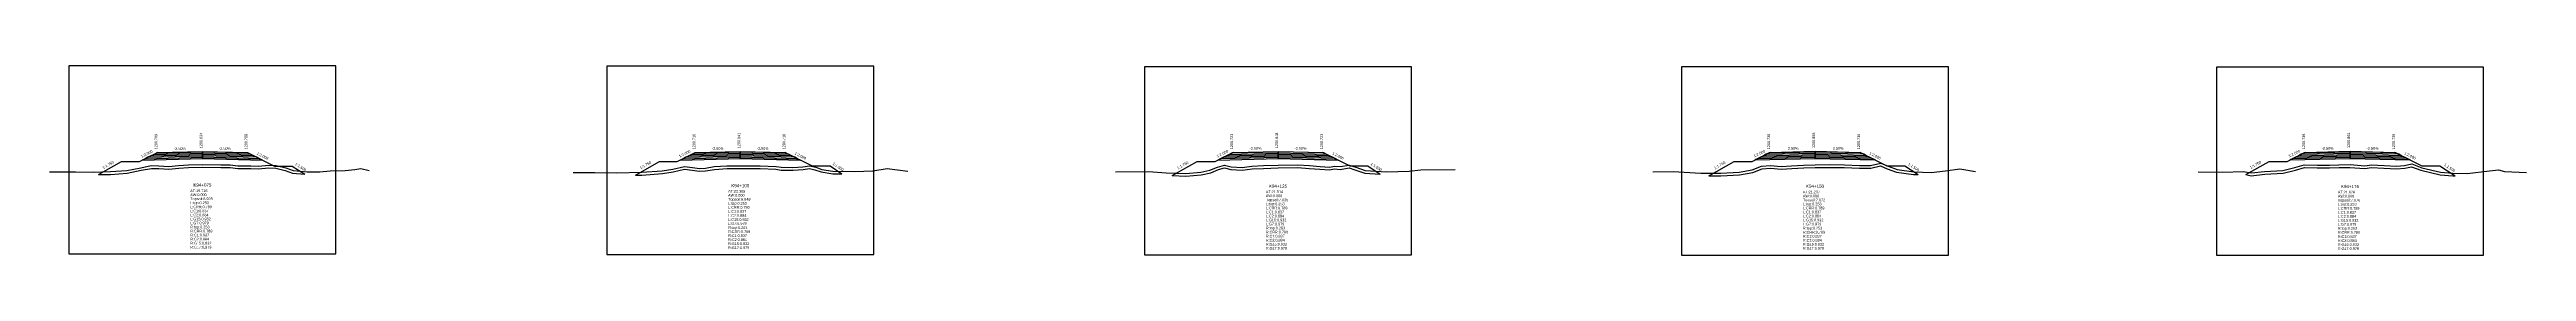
# Model space of a CAD drawing. Extents: x -7 to 78429, y 1189 to 1262.
# Drawn here: x 20544.7 to 20820.2, y 1189.2 to 1210.4 of the extents above; entities that cross this region are included whole.
import ezdxf
from ezdxf.enums import TextEntityAlignment as Align

# ---------------------------------------------------------------- set-up
doc = ezdxf.new("R2010")
doc.units = 0

msp = doc.modelspace()

# ---------------------------------------------------------------- linework, layer by layer
at = {"layer": 'A4_BORDER', "color": 7}
for points in [[(20546.853, 1189.408), (20576.553, 1189.408), (20576.553, 1210.408), (20546.853, 1210.408), (20546.853, 1189.408)], [(20606.674, 1189.346), (20636.374, 1189.346), (20636.374, 1210.346), (20606.674, 1210.346), (20606.674, 1189.346)], [(20666.485, 1189.289), (20696.185, 1189.289), (20696.185, 1210.289), (20666.485, 1210.289), (20666.485, 1189.289)], [(20726.213, 1189.281), (20755.913, 1189.281), (20755.913, 1210.281), (20726.213, 1210.281), (20726.213, 1189.281)], [(20785.712, 1189.25), (20815.412, 1189.25), (20815.412, 1210.25), (20785.712, 1210.25), (20785.712, 1189.25)]]:
    msp.add_lwpolyline(points, dxfattribs=at)
at = {"layer": 'CLEAR_GROUND', "color": 8}
for points in [[(20550.164, 1198.258), (20551.489, 1198.285), (20553.32, 1198.404), (20554.897, 1198.734), (20556.025, 1198.952), (20556.838, 1198.918), (20557.965, 1198.874), (20559.082, 1198.987), (20560.158, 1199.056), (20561.708, 1199.073), (20563.762, 1199.044), (20564.787, 1199.064), (20565.627, 1198.931), (20567.103, 1198.93), (20567.95, 1198.911), (20569.088, 1199.011), (20569.852, 1198.958), (20570.889, 1198.726), (20571.733, 1198.411), (20573.084, 1198.289)], [(20609.864, 1198.196), (20610.575, 1198.209), (20612.878, 1198.367), (20614.077, 1198.572), (20615.33, 1198.86), (20616.177, 1198.744), (20616.971, 1198.627), (20617.674, 1198.661), (20618.647, 1198.843), (20620.058, 1198.939), (20621.545, 1198.95), (20623.743, 1198.926), (20625.489, 1198.868), (20626.056, 1198.767), (20627.391, 1198.747), (20628.515, 1198.833), (20629.224, 1198.94), (20629.835, 1198.794), (20630.536, 1198.551), (20631.809, 1198.357), (20632.839, 1198.339)], [(20669.564, 1198.139), (20671.077, 1198.096), (20672.78, 1198.216), (20673.844, 1198.446), (20674.697, 1198.818), (20675.379, 1198.993), (20676.078, 1198.813), (20677.355, 1198.752), (20678.445, 1198.891), (20679.727, 1198.954), (20681.345, 1199.01), (20683.548, 1199.03), (20684.803, 1198.955), (20685.989, 1198.855), (20687.078, 1198.781), (20687.622, 1198.895), (20688.25, 1198.84), (20689.235, 1198.999), (20689.891, 1198.788), (20690.975, 1198.419), (20692.712, 1198.305)], [(20729.264, 1198.131), (20730.586, 1198.133), (20732.656, 1198.235), (20734.15, 1198.499), (20735.168, 1198.906), (20736.092, 1198.975), (20737.287, 1198.869), (20738.474, 1198.921), (20739.803, 1199.02), (20741.066, 1199.037), (20742.705, 1199.066), (20744.318, 1199.036), (20745.991, 1198.958), (20747.268, 1198.978), (20748.345, 1199.229), (20749.069, 1198.901), (20750.108, 1198.522), (20752.025, 1198.269), (20752.531, 1198.251)], [(20788.964, 1198.251), (20789.58, 1198.132), (20791.084, 1198.308), (20793.136, 1198.426), (20794.513, 1198.767), (20795.483, 1199.038), (20796.927, 1198.995), (20798.283, 1198.995), (20799.346, 1199.052), (20800.554, 1199.066), (20802.216, 1198.934), (20802.954, 1199.054), (20804.338, 1198.968), (20805.726, 1198.9), (20806.668, 1198.981), (20807.402, 1199.134), (20808.458, 1198.74), (20810.59, 1198.218), (20811.995, 1198.107), (20812.266, 1198.1)]]:
    msp.add_lwpolyline(points, dxfattribs=at)
at = {"layer": 'DESIGN_ROAD_TRIMMED', "color": 1}
for points in [[(20550.164, 1198.258), (20552.703, 1199.709), (20554.703, 1199.709), (20556.703, 1200.709), (20556.703, 1200.709), (20556.598, 1200.656), (20556.598, 1200.656), (20556.282, 1200.498), (20556.282, 1200.498), (20555.966, 1200.341), (20555.966, 1200.341), (20555.651, 1200.183), (20555.651, 1200.183), (20555.335, 1200.025), (20555.335, 1200.025), (20555.019, 1199.867), (20561.703, 1200.034), (20561.703, 1200.184), (20561.703, 1200.184), (20561.703, 1200.334), (20561.703, 1200.334), (20561.703, 1200.484), (20561.703, 1200.484), (20561.703, 1200.634), (20561.703, 1200.634), (20561.703, 1200.784), (20561.703, 1200.784), (20561.703, 1200.834), (20561.703, 1200.834), (20561.703, 1200.834), (20561.703, 1200.834), (20561.703, 1200.834), (20561.703, 1200.784), (20561.703, 1200.784), (20561.703, 1200.634), (20561.703, 1200.634), (20561.703, 1200.484), (20561.703, 1200.484), (20561.703, 1200.334), (20561.703, 1200.334), (20561.703, 1200.184), (20561.703, 1200.184), (20561.703, 1200.034), (20568.387, 1199.867), (20568.072, 1200.025), (20568.072, 1200.025), (20567.756, 1200.183), (20567.756, 1200.183), (20567.44, 1200.341), (20567.44, 1200.341), (20567.124, 1200.498), (20567.124, 1200.498), (20566.808, 1200.656), (20566.808, 1200.656), (20566.703, 1200.709), (20566.703, 1200.709), (20569.703, 1199.209), (20571.703, 1199.209), (20573.084, 1198.289)], [(20609.864, 1198.196), (20612.524, 1199.716), (20614.524, 1199.716), (20616.524, 1200.716), (20616.524, 1200.716), (20616.419, 1200.663), (20616.419, 1200.663), (20616.103, 1200.505), (20616.103, 1200.505), (20615.787, 1200.348), (20615.787, 1200.348), (20615.471, 1200.19), (20615.471, 1200.19), (20615.156, 1200.032), (20615.156, 1200.032), (20614.84, 1199.874), (20621.524, 1200.041), (20621.524, 1200.191), (20621.524, 1200.191), (20621.524, 1200.341), (20621.524, 1200.341), (20621.524, 1200.491), (20621.524, 1200.491), (20621.524, 1200.641), (20621.524, 1200.641), (20621.524, 1200.791), (20621.524, 1200.791), (20621.524, 1200.841), (20621.524, 1200.841), (20621.524, 1200.841), (20621.524, 1200.841), (20621.524, 1200.841), (20621.524, 1200.791), (20621.524, 1200.791), (20621.524, 1200.641), (20621.524, 1200.641), (20621.524, 1200.491), (20621.524, 1200.491), (20621.524, 1200.341), (20621.524, 1200.341), (20621.524, 1200.191), (20621.524, 1200.191), (20621.524, 1200.041), (20628.208, 1199.874), (20627.892, 1200.032), (20627.892, 1200.032), (20627.577, 1200.19), (20627.577, 1200.19), (20627.261, 1200.348), (20627.261, 1200.348), (20626.945, 1200.505), (20626.945, 1200.505), (20626.629, 1200.663), (20626.629, 1200.663), (20626.524, 1200.716), (20626.524, 1200.716), (20629.524, 1199.216), (20631.524, 1199.216), (20632.839, 1198.339)], [(20669.564, 1198.139), (20672.335, 1199.723), (20674.335, 1199.723), (20676.335, 1200.723), (20676.335, 1200.723), (20676.229, 1200.67), (20676.229, 1200.67), (20675.914, 1200.512), (20675.914, 1200.512), (20675.598, 1200.355), (20675.598, 1200.355), (20675.282, 1200.197), (20675.282, 1200.197), (20674.966, 1200.039), (20674.966, 1200.039), (20674.651, 1199.881), (20681.335, 1200.048), (20681.335, 1200.198), (20681.335, 1200.198), (20681.335, 1200.348), (20681.335, 1200.348), (20681.335, 1200.498), (20681.335, 1200.498), (20681.335, 1200.648), (20681.335, 1200.648), (20681.335, 1200.798), (20681.335, 1200.798), (20681.335, 1200.848), (20681.335, 1200.848), (20681.335, 1200.848), (20681.335, 1200.848), (20681.335, 1200.848), (20681.335, 1200.798), (20681.335, 1200.798), (20681.335, 1200.648), (20681.335, 1200.648), (20681.335, 1200.498), (20681.335, 1200.498), (20681.335, 1200.348), (20681.335, 1200.348), (20681.335, 1200.198), (20681.335, 1200.198), (20681.335, 1200.048), (20688.019, 1199.881), (20687.703, 1200.039), (20687.703, 1200.039), (20687.387, 1200.197), (20687.387, 1200.197), (20687.072, 1200.355), (20687.072, 1200.355), (20686.756, 1200.512), (20686.756, 1200.512), (20686.44, 1200.67), (20686.44, 1200.67), (20686.335, 1200.723), (20686.335, 1200.723), (20689.335, 1199.223), (20691.335, 1199.223), (20692.712, 1198.305)], [(20729.264, 1198.131), (20732.063, 1199.73), (20734.063, 1199.73), (20736.063, 1200.73), (20736.063, 1200.73), (20735.957, 1200.677), (20735.957, 1200.677), (20735.641, 1200.519), (20735.641, 1200.519), (20735.326, 1200.362), (20735.326, 1200.362), (20735.01, 1200.204), (20735.01, 1200.204), (20734.694, 1200.046), (20734.694, 1200.046), (20734.378, 1199.888), (20741.063, 1200.055), (20741.063, 1200.205), (20741.063, 1200.205), (20741.063, 1200.355), (20741.063, 1200.355), (20741.063, 1200.505), (20741.063, 1200.505), (20741.063, 1200.655), (20741.063, 1200.655), (20741.063, 1200.805), (20741.063, 1200.805), (20741.063, 1200.855), (20741.063, 1200.855), (20741.063, 1200.855), (20741.063, 1200.855), (20741.063, 1200.855), (20741.063, 1200.805), (20741.063, 1200.805), (20741.063, 1200.655), (20741.063, 1200.655), (20741.063, 1200.505), (20741.063, 1200.505), (20741.063, 1200.355), (20741.063, 1200.355), (20741.063, 1200.205), (20741.063, 1200.205), (20741.063, 1200.055), (20747.747, 1199.888), (20747.431, 1200.046), (20747.431, 1200.046), (20747.115, 1200.204), (20747.115, 1200.204), (20746.799, 1200.362), (20746.799, 1200.362), (20746.484, 1200.519), (20746.484, 1200.519), (20746.168, 1200.677), (20746.168, 1200.677), (20746.063, 1200.73), (20746.063, 1200.73), (20749.063, 1199.23), (20751.063, 1199.23), (20752.531, 1198.251)], [(20788.964, 1198.251), (20791.562, 1199.736), (20793.562, 1199.736), (20795.562, 1200.736), (20795.562, 1200.736), (20795.456, 1200.683), (20795.456, 1200.683), (20795.141, 1200.525), (20795.141, 1200.525), (20794.825, 1200.368), (20794.825, 1200.368), (20794.509, 1200.21), (20794.509, 1200.21), (20794.193, 1200.052), (20794.193, 1200.052), (20793.877, 1199.894), (20800.562, 1200.061), (20800.562, 1200.211), (20800.562, 1200.211), (20800.562, 1200.361), (20800.562, 1200.361), (20800.562, 1200.511), (20800.562, 1200.511), (20800.562, 1200.661), (20800.562, 1200.661), (20800.562, 1200.811), (20800.562, 1200.811), (20800.562, 1200.861), (20800.562, 1200.861), (20800.562, 1200.861), (20800.562, 1200.861), (20800.562, 1200.861), (20800.562, 1200.811), (20800.562, 1200.811), (20800.562, 1200.661), (20800.562, 1200.661), (20800.562, 1200.511), (20800.562, 1200.511), (20800.562, 1200.361), (20800.562, 1200.361), (20800.562, 1200.211), (20800.562, 1200.211), (20800.562, 1200.061), (20807.246, 1199.894), (20806.93, 1200.052), (20806.93, 1200.052), (20806.614, 1200.21), (20806.614, 1200.21), (20806.299, 1200.368), (20806.299, 1200.368), (20805.983, 1200.525), (20805.983, 1200.525), (20805.667, 1200.683), (20805.667, 1200.683), (20805.562, 1200.736), (20805.562, 1200.736), (20808.562, 1199.236), (20810.562, 1199.236), (20812.266, 1198.1)]]:
    msp.add_lwpolyline(points, dxfattribs=at)
at = {"layer": 'FINISHED_ROAD', "color": 2}
for points in [[(20552.703, 1199.709), (20554.703, 1199.709), (20556.703, 1200.709), (20556.703, 1200.709), (20561.703, 1200.834), (20566.703, 1200.709), (20566.703, 1200.709), (20569.703, 1199.209), (20571.703, 1199.209)], [(20612.524, 1199.716), (20614.524, 1199.716), (20616.524, 1200.716), (20616.524, 1200.716), (20621.524, 1200.841), (20626.524, 1200.716), (20626.524, 1200.716), (20629.524, 1199.216), (20631.524, 1199.216)], [(20672.335, 1199.723), (20674.335, 1199.723), (20676.335, 1200.723), (20676.335, 1200.723), (20681.335, 1200.848), (20686.335, 1200.723), (20686.335, 1200.723), (20689.335, 1199.223), (20691.335, 1199.223)], [(20732.063, 1199.73), (20734.063, 1199.73), (20736.063, 1200.73), (20736.063, 1200.73), (20741.063, 1200.855), (20746.063, 1200.73), (20746.063, 1200.73), (20749.063, 1199.23), (20751.063, 1199.23)], [(20791.562, 1199.736), (20793.562, 1199.736), (20795.562, 1200.736), (20795.562, 1200.736), (20800.562, 1200.861), (20805.562, 1200.736), (20805.562, 1200.736), (20808.562, 1199.236), (20810.562, 1199.236)]]:
    msp.add_lwpolyline(points, dxfattribs=at)
at = {"layer": 'LAYER_0', "color": 4}
for points in [[(20556.703, 1200.709), (20556.598, 1200.656), (20561.703, 1200.784), (20561.703, 1200.834)], [(20616.524, 1200.716), (20616.419, 1200.663), (20621.524, 1200.791), (20621.524, 1200.841)], [(20676.335, 1200.723), (20676.229, 1200.67), (20681.335, 1200.798), (20681.335, 1200.848)], [(20736.063, 1200.73), (20735.957, 1200.677), (20741.063, 1200.805), (20741.063, 1200.855)], [(20795.562, 1200.736), (20795.456, 1200.683), (20800.562, 1200.811), (20800.562, 1200.861)]]:
    msp.add_lwpolyline(points, dxfattribs=at)
at = {"layer": 'LAYER_1', "color": 4}
for points in [[(20556.598, 1200.656), (20556.282, 1200.498), (20561.703, 1200.634), (20561.703, 1200.784)], [(20616.419, 1200.663), (20616.103, 1200.505), (20621.524, 1200.641), (20621.524, 1200.791)], [(20676.229, 1200.67), (20675.914, 1200.512), (20681.335, 1200.648), (20681.335, 1200.798)], [(20735.957, 1200.677), (20735.641, 1200.519), (20741.063, 1200.655), (20741.063, 1200.805)], [(20795.456, 1200.683), (20795.141, 1200.525), (20800.562, 1200.661), (20800.562, 1200.811)]]:
    msp.add_lwpolyline(points, dxfattribs=at)
at = {"layer": 'LAYER_10', "color": 6}
for points in [[(20567.756, 1200.183), (20568.072, 1200.025), (20561.703, 1200.184), (20561.703, 1200.334)], [(20627.577, 1200.19), (20627.892, 1200.032), (20621.524, 1200.191), (20621.524, 1200.341)], [(20687.387, 1200.197), (20687.703, 1200.039), (20681.335, 1200.198), (20681.335, 1200.348)], [(20747.115, 1200.204), (20747.431, 1200.046), (20741.063, 1200.205), (20741.063, 1200.355)], [(20806.614, 1200.21), (20806.93, 1200.052), (20800.562, 1200.211), (20800.562, 1200.361)]]:
    msp.add_lwpolyline(points, dxfattribs=at)
at = {"layer": 'LAYER_11', "color": 6}
for points in [[(20568.072, 1200.025), (20568.387, 1199.867), (20561.703, 1200.034), (20561.703, 1200.184)], [(20627.892, 1200.032), (20628.208, 1199.874), (20621.524, 1200.041), (20621.524, 1200.191)], [(20687.703, 1200.039), (20688.019, 1199.881), (20681.335, 1200.048), (20681.335, 1200.198)], [(20747.431, 1200.046), (20747.747, 1199.888), (20741.063, 1200.055), (20741.063, 1200.205)], [(20806.93, 1200.052), (20807.246, 1199.894), (20800.562, 1200.061), (20800.562, 1200.211)]]:
    msp.add_lwpolyline(points, dxfattribs=at)
at = {"layer": 'LAYER_2', "color": 4}
for points in [[(20556.282, 1200.498), (20555.966, 1200.341), (20561.703, 1200.484), (20561.703, 1200.634)], [(20616.103, 1200.505), (20615.787, 1200.348), (20621.524, 1200.491), (20621.524, 1200.641)], [(20675.914, 1200.512), (20675.598, 1200.355), (20681.335, 1200.498), (20681.335, 1200.648)], [(20735.641, 1200.519), (20735.326, 1200.362), (20741.063, 1200.505), (20741.063, 1200.655)], [(20795.141, 1200.525), (20794.825, 1200.368), (20800.562, 1200.511), (20800.562, 1200.661)]]:
    msp.add_lwpolyline(points, dxfattribs=at)
at = {"layer": 'LAYER_3', "color": 4}
for points in [[(20555.966, 1200.341), (20555.651, 1200.183), (20561.703, 1200.334), (20561.703, 1200.484)], [(20615.787, 1200.348), (20615.471, 1200.19), (20621.524, 1200.341), (20621.524, 1200.491)], [(20675.598, 1200.355), (20675.282, 1200.197), (20681.335, 1200.348), (20681.335, 1200.498)], [(20735.326, 1200.362), (20735.01, 1200.204), (20741.063, 1200.355), (20741.063, 1200.505)], [(20794.825, 1200.368), (20794.509, 1200.21), (20800.562, 1200.361), (20800.562, 1200.511)]]:
    msp.add_lwpolyline(points, dxfattribs=at)
at = {"layer": 'LAYER_4', "color": 4}
for points in [[(20555.651, 1200.183), (20555.335, 1200.025), (20561.703, 1200.184), (20561.703, 1200.334)], [(20615.471, 1200.19), (20615.156, 1200.032), (20621.524, 1200.191), (20621.524, 1200.341)], [(20675.282, 1200.197), (20674.966, 1200.039), (20681.335, 1200.198), (20681.335, 1200.348)], [(20735.01, 1200.204), (20734.694, 1200.046), (20741.063, 1200.205), (20741.063, 1200.355)], [(20794.509, 1200.21), (20794.193, 1200.052), (20800.562, 1200.211), (20800.562, 1200.361)]]:
    msp.add_lwpolyline(points, dxfattribs=at)
at = {"layer": 'LAYER_5', "color": 4}
for points in [[(20555.335, 1200.025), (20555.019, 1199.867), (20561.703, 1200.034), (20561.703, 1200.184)], [(20615.156, 1200.032), (20614.84, 1199.874), (20621.524, 1200.041), (20621.524, 1200.191)], [(20674.966, 1200.039), (20674.651, 1199.881), (20681.335, 1200.048), (20681.335, 1200.198)], [(20734.694, 1200.046), (20734.378, 1199.888), (20741.063, 1200.055), (20741.063, 1200.205)], [(20794.193, 1200.052), (20793.877, 1199.894), (20800.562, 1200.061), (20800.562, 1200.211)]]:
    msp.add_lwpolyline(points, dxfattribs=at)
at = {"layer": 'LAYER_6', "color": 6}
for points in [[(20566.703, 1200.709), (20566.808, 1200.656), (20561.703, 1200.784), (20561.703, 1200.834)], [(20626.524, 1200.716), (20626.629, 1200.663), (20621.524, 1200.791), (20621.524, 1200.841)], [(20686.335, 1200.723), (20686.44, 1200.67), (20681.335, 1200.798), (20681.335, 1200.848)], [(20746.063, 1200.73), (20746.168, 1200.677), (20741.063, 1200.805), (20741.063, 1200.855)], [(20805.562, 1200.736), (20805.667, 1200.683), (20800.562, 1200.811), (20800.562, 1200.861)]]:
    msp.add_lwpolyline(points, dxfattribs=at)
at = {"layer": 'LAYER_7', "color": 6}
for points in [[(20566.808, 1200.656), (20567.124, 1200.498), (20561.703, 1200.634), (20561.703, 1200.784)], [(20626.629, 1200.663), (20626.945, 1200.505), (20621.524, 1200.641), (20621.524, 1200.791)], [(20686.44, 1200.67), (20686.756, 1200.512), (20681.335, 1200.648), (20681.335, 1200.798)], [(20746.168, 1200.677), (20746.484, 1200.519), (20741.063, 1200.655), (20741.063, 1200.805)], [(20805.667, 1200.683), (20805.983, 1200.525), (20800.562, 1200.661), (20800.562, 1200.811)]]:
    msp.add_lwpolyline(points, dxfattribs=at)
at = {"layer": 'LAYER_8', "color": 6}
for points in [[(20567.124, 1200.498), (20567.44, 1200.341), (20561.703, 1200.484), (20561.703, 1200.634)], [(20626.945, 1200.505), (20627.261, 1200.348), (20621.524, 1200.491), (20621.524, 1200.641)], [(20686.756, 1200.512), (20687.072, 1200.355), (20681.335, 1200.498), (20681.335, 1200.648)], [(20746.484, 1200.519), (20746.799, 1200.362), (20741.063, 1200.505), (20741.063, 1200.655)], [(20805.983, 1200.525), (20806.299, 1200.368), (20800.562, 1200.511), (20800.562, 1200.661)]]:
    msp.add_lwpolyline(points, dxfattribs=at)
at = {"layer": 'LAYER_9', "color": 6}
for points in [[(20567.44, 1200.341), (20567.756, 1200.183), (20561.703, 1200.334), (20561.703, 1200.484)], [(20627.261, 1200.348), (20627.577, 1200.19), (20621.524, 1200.341), (20621.524, 1200.491)], [(20687.072, 1200.355), (20687.387, 1200.197), (20681.335, 1200.348), (20681.335, 1200.498)], [(20746.799, 1200.362), (20747.115, 1200.204), (20741.063, 1200.355), (20741.063, 1200.505)], [(20806.299, 1200.368), (20806.614, 1200.21), (20800.562, 1200.361), (20800.562, 1200.511)]]:
    msp.add_lwpolyline(points, dxfattribs=at)
at = {"layer": 'NATURAL_GROUND', "color": 3}
for points in [[(20544.7, 1198.578), (20547.603, 1198.578), (20549.543, 1198.545), (20551.476, 1198.585), (20553.279, 1198.702), (20554.838, 1199.028), (20556.002, 1199.253), (20556.85, 1199.218), (20557.956, 1199.175), (20559.057, 1199.286), (20560.147, 1199.356), (20561.708, 1199.373), (20563.761, 1199.344), (20564.807, 1199.364), (20565.65, 1199.231), (20567.106, 1199.23), (20567.94, 1199.211), (20569.085, 1199.312), (20569.895, 1199.256), (20570.974, 1199.014), (20571.8, 1198.706), (20573.346, 1198.566), (20574.777, 1198.574), (20575.929, 1198.69), (20577.57, 1198.725), (20578.655, 1198.837), (20579.327, 1198.944), (20580.259, 1198.715)], [(20602.937, 1198.506), (20605.341, 1198.497), (20607.799, 1198.457), (20610.562, 1198.509), (20612.842, 1198.665), (20614.018, 1198.866), (20615.316, 1199.165), (20616.219, 1199.041), (20616.986, 1198.928), (20617.639, 1198.96), (20618.609, 1199.141), (20620.047, 1199.239), (20621.546, 1199.25), (20623.75, 1199.226), (20625.52, 1199.167), (20626.085, 1199.067), (20627.382, 1199.047), (20628.481, 1199.131), (20629.237, 1199.245), (20629.919, 1199.082), (20630.608, 1198.843), (20631.834, 1198.657), (20634.282, 1198.614), (20636.273, 1198.673), (20637.876, 1198.933), (20640.164, 1198.631)], [(20663.243, 1198.565), (20666.925, 1198.606), (20668.893, 1198.459), (20671.071, 1198.396), (20672.738, 1198.514), (20673.752, 1198.733), (20674.599, 1199.103), (20675.379, 1199.303), (20676.123, 1199.111), (20677.343, 1199.053), (20678.419, 1199.19), (20679.715, 1199.254), (20681.339, 1199.31), (20683.556, 1199.33), (20684.825, 1199.254), (20686.012, 1199.154), (20687.057, 1199.083), (20687.604, 1199.198), (20688.239, 1199.142), (20689.259, 1199.307), (20689.986, 1199.073), (20691.034, 1198.716), (20693.406, 1198.56), (20695.926, 1198.634), (20697.21, 1198.786), (20701.025, 1198.808)], [(20723.011, 1198.573), (20725.293, 1198.596), (20728.378, 1198.429), (20730.579, 1198.433), (20732.623, 1198.534), (20734.068, 1198.789), (20735.1, 1199.202), (20736.095, 1199.276), (20737.294, 1199.17), (20738.457, 1199.221), (20739.79, 1199.32), (20741.062, 1199.337), (20742.706, 1199.366), (20744.328, 1199.336), (20745.996, 1199.258), (20747.232, 1199.277), (20748.376, 1199.544), (20749.183, 1199.179), (20750.18, 1198.815), (20752.05, 1198.568), (20753.96, 1198.501), (20755.564, 1198.66), (20757.169, 1198.894), (20758.898, 1198.619)], [(20783.682, 1198.561), (20786.428, 1198.542), (20788.665, 1198.615), (20789.592, 1198.435), (20791.058, 1198.607), (20793.091, 1198.724), (20794.437, 1199.057), (20795.447, 1199.339), (20796.932, 1199.295), (20798.275, 1199.295), (20799.337, 1199.352), (20800.564, 1199.366), (20802.204, 1199.236), (20802.939, 1199.356), (20804.355, 1199.268), (20805.721, 1199.201), (20806.625, 1199.278), (20807.426, 1199.445), (20808.547, 1199.027), (20810.638, 1198.515), (20812.011, 1198.407), (20813.591, 1198.363), (20816.071, 1198.679), (20817.081, 1198.777), (20817.756, 1198.61), (20820.188, 1198.501)]]:
    msp.add_lwpolyline(points, dxfattribs=at)
at = {"layer": 'STRUCTURE_LEFT', "color": 4}
for points in [[(20556.703, 1200.709), (20556.598, 1200.656), (20556.598, 1200.656), (20556.282, 1200.498), (20556.282, 1200.498), (20555.966, 1200.341), (20555.966, 1200.341), (20555.651, 1200.183), (20555.651, 1200.183), (20555.335, 1200.025), (20555.335, 1200.025), (20555.019, 1199.867), (20561.703, 1200.034), (20561.703, 1200.184), (20561.703, 1200.184), (20561.703, 1200.334), (20561.703, 1200.334), (20561.703, 1200.484), (20561.703, 1200.484), (20561.703, 1200.634), (20561.703, 1200.634), (20561.703, 1200.784), (20561.703, 1200.784), (20561.703, 1200.834), (20561.703, 1200.834)], [(20616.524, 1200.716), (20616.419, 1200.663), (20616.419, 1200.663), (20616.103, 1200.505), (20616.103, 1200.505), (20615.787, 1200.348), (20615.787, 1200.348), (20615.471, 1200.19), (20615.471, 1200.19), (20615.156, 1200.032), (20615.156, 1200.032), (20614.84, 1199.874), (20621.524, 1200.041), (20621.524, 1200.191), (20621.524, 1200.191), (20621.524, 1200.341), (20621.524, 1200.341), (20621.524, 1200.491), (20621.524, 1200.491), (20621.524, 1200.641), (20621.524, 1200.641), (20621.524, 1200.791), (20621.524, 1200.791), (20621.524, 1200.841), (20621.524, 1200.841)], [(20676.335, 1200.723), (20676.229, 1200.67), (20676.229, 1200.67), (20675.914, 1200.512), (20675.914, 1200.512), (20675.598, 1200.355), (20675.598, 1200.355), (20675.282, 1200.197), (20675.282, 1200.197), (20674.966, 1200.039), (20674.966, 1200.039), (20674.651, 1199.881), (20681.335, 1200.048), (20681.335, 1200.198), (20681.335, 1200.198), (20681.335, 1200.348), (20681.335, 1200.348), (20681.335, 1200.498), (20681.335, 1200.498), (20681.335, 1200.648), (20681.335, 1200.648), (20681.335, 1200.798), (20681.335, 1200.798), (20681.335, 1200.848), (20681.335, 1200.848)], [(20736.063, 1200.73), (20735.957, 1200.677), (20735.957, 1200.677), (20735.641, 1200.519), (20735.641, 1200.519), (20735.326, 1200.362), (20735.326, 1200.362), (20735.01, 1200.204), (20735.01, 1200.204), (20734.694, 1200.046), (20734.694, 1200.046), (20734.378, 1199.888), (20741.063, 1200.055), (20741.063, 1200.205), (20741.063, 1200.205), (20741.063, 1200.355), (20741.063, 1200.355), (20741.063, 1200.505), (20741.063, 1200.505), (20741.063, 1200.655), (20741.063, 1200.655), (20741.063, 1200.805), (20741.063, 1200.805), (20741.063, 1200.855), (20741.063, 1200.855)], [(20795.562, 1200.736), (20795.456, 1200.683), (20795.456, 1200.683), (20795.141, 1200.525), (20795.141, 1200.525), (20794.825, 1200.368), (20794.825, 1200.368), (20794.509, 1200.21), (20794.509, 1200.21), (20794.193, 1200.052), (20794.193, 1200.052), (20793.877, 1199.894), (20800.562, 1200.061), (20800.562, 1200.211), (20800.562, 1200.211), (20800.562, 1200.361), (20800.562, 1200.361), (20800.562, 1200.511), (20800.562, 1200.511), (20800.562, 1200.661), (20800.562, 1200.661), (20800.562, 1200.811), (20800.562, 1200.811), (20800.562, 1200.861), (20800.562, 1200.861)]]:
    msp.add_lwpolyline(points, dxfattribs=at)
at = {"layer": 'STRUCTURE_RIGHT', "color": 6}
for points in [[(20561.703, 1200.834), (20561.703, 1200.834), (20561.703, 1200.784), (20561.703, 1200.784), (20561.703, 1200.634), (20561.703, 1200.634), (20561.703, 1200.484), (20561.703, 1200.484), (20561.703, 1200.334), (20561.703, 1200.334), (20561.703, 1200.184), (20561.703, 1200.184), (20561.703, 1200.034), (20568.387, 1199.867), (20568.072, 1200.025), (20568.072, 1200.025), (20567.756, 1200.183), (20567.756, 1200.183), (20567.44, 1200.341), (20567.44, 1200.341), (20567.124, 1200.498), (20567.124, 1200.498), (20566.808, 1200.656), (20566.808, 1200.656), (20566.703, 1200.709)], [(20621.524, 1200.841), (20621.524, 1200.841), (20621.524, 1200.791), (20621.524, 1200.791), (20621.524, 1200.641), (20621.524, 1200.641), (20621.524, 1200.491), (20621.524, 1200.491), (20621.524, 1200.341), (20621.524, 1200.341), (20621.524, 1200.191), (20621.524, 1200.191), (20621.524, 1200.041), (20628.208, 1199.874), (20627.892, 1200.032), (20627.892, 1200.032), (20627.577, 1200.19), (20627.577, 1200.19), (20627.261, 1200.348), (20627.261, 1200.348), (20626.945, 1200.505), (20626.945, 1200.505), (20626.629, 1200.663), (20626.629, 1200.663), (20626.524, 1200.716)], [(20681.335, 1200.848), (20681.335, 1200.848), (20681.335, 1200.798), (20681.335, 1200.798), (20681.335, 1200.648), (20681.335, 1200.648), (20681.335, 1200.498), (20681.335, 1200.498), (20681.335, 1200.348), (20681.335, 1200.348), (20681.335, 1200.198), (20681.335, 1200.198), (20681.335, 1200.048), (20688.019, 1199.881), (20687.703, 1200.039), (20687.703, 1200.039), (20687.387, 1200.197), (20687.387, 1200.197), (20687.072, 1200.355), (20687.072, 1200.355), (20686.756, 1200.512), (20686.756, 1200.512), (20686.44, 1200.67), (20686.44, 1200.67), (20686.335, 1200.723)], [(20741.063, 1200.855), (20741.063, 1200.855), (20741.063, 1200.805), (20741.063, 1200.805), (20741.063, 1200.655), (20741.063, 1200.655), (20741.063, 1200.505), (20741.063, 1200.505), (20741.063, 1200.355), (20741.063, 1200.355), (20741.063, 1200.205), (20741.063, 1200.205), (20741.063, 1200.055), (20747.747, 1199.888), (20747.431, 1200.046), (20747.431, 1200.046), (20747.115, 1200.204), (20747.115, 1200.204), (20746.799, 1200.362), (20746.799, 1200.362), (20746.484, 1200.519), (20746.484, 1200.519), (20746.168, 1200.677), (20746.168, 1200.677), (20746.063, 1200.73)], [(20800.562, 1200.861), (20800.562, 1200.861), (20800.562, 1200.811), (20800.562, 1200.811), (20800.562, 1200.661), (20800.562, 1200.661), (20800.562, 1200.511), (20800.562, 1200.511), (20800.562, 1200.361), (20800.562, 1200.361), (20800.562, 1200.211), (20800.562, 1200.211), (20800.562, 1200.061), (20807.246, 1199.894), (20806.93, 1200.052), (20806.93, 1200.052), (20806.614, 1200.21), (20806.614, 1200.21), (20806.299, 1200.368), (20806.299, 1200.368), (20805.983, 1200.525), (20805.983, 1200.525), (20805.667, 1200.683), (20805.667, 1200.683), (20805.562, 1200.736)]]:
    msp.add_lwpolyline(points, dxfattribs=at)

# ---------------------------------------------------------------- texts
at = {"layer": 'INFO_TEXT'}
for s, p in [('AT:19.716', (20560.353, 1196.308)), ('AW:0.000', (20560.353, 1195.858)), ('Topsoil:6.928', (20560.353, 1195.408)), ('AT:22.305', (20620.174, 1196.246)), ('AW:0.000', (20620.174, 1195.796)), ('Topsoil:6.949', (20620.174, 1195.346)), ('AT:21.914', (20679.985, 1196.189)), ('AW:0.000', (20679.985, 1195.739)), ('AT:21.237', (20739.713, 1196.181)), ('AW:0.000', (20739.713, 1195.731)), ('AT:21.628', (20799.212, 1196.15)), ('AW:0.000', (20799.212, 1195.7)), ('L:top:0.253', (20560.353, 1194.958)), ('L:CRR:0.789', (20560.353, 1194.508)), ('L:C1:0.837', (20560.353, 1194.058)), ('L:C2:0.884', (20560.353, 1193.608)), ('L:G15:0.932', (20560.353, 1193.158)), ('L:G7:0.979', (20560.353, 1192.708)), ('L:top:0.253', (20620.174, 1194.896)), ('L:CRR:0.789', (20620.174, 1194.446)), ('L:C1:0.837', (20620.174, 1193.996)), ('L:C2:0.884', (20620.174, 1193.546)), ('L:G15:0.932', (20620.174, 1193.096)), ('L:G7:0.979', (20620.174, 1192.646)), ('Topsoil:7.035', (20679.985, 1195.289)), ('L:top:0.253', (20679.985, 1194.839)), ('L:CRR:0.789', (20679.985, 1194.389)), ('L:C1:0.837', (20679.985, 1193.939)), ('L:C2:0.884', (20679.985, 1193.489)), ('L:G15:0.932', (20679.985, 1193.039)), ('L:G7:0.979', (20679.985, 1192.589)), ('Topsoil:7.072', (20739.713, 1195.281)), ('L:top:0.253', (20739.713, 1194.831)), ('L:CRR:0.789', (20739.713, 1194.381)), ('L:C1:0.837', (20739.713, 1193.931)), ('L:C2:0.884', (20739.713, 1193.481)), ('L:G15:0.932', (20739.713, 1193.031)), ('L:G7:0.979', (20739.713, 1192.581)), ('Topsoil:7.076', (20799.212, 1195.25)), ('L:top:0.253', (20799.212, 1194.8)), ('L:CRR:0.789', (20799.212, 1194.35)), ('L:C1:0.837', (20799.212, 1193.9)), ('L:C2:0.884', (20799.212, 1193.45)), ('L:G15:0.932', (20799.212, 1193)), ('R:top:0.253', (20560.353, 1192.258)), ('R:CRR:0.789', (20560.353, 1191.808)), ('R:C1:0.837', (20560.353, 1191.358)), ('R:C2:0.884', (20560.353, 1190.908)), ('R:G15:0.932', (20560.353, 1190.458)), ('R:G17:0.979', (20560.353, 1190.008)), ('R:top:0.253', (20620.174, 1192.196)), ('R:CRR:0.789', (20620.174, 1191.746)), ('R:C1:0.837', (20620.174, 1191.296)), ('R:C2:0.884', (20620.174, 1190.846)), ('R:G15:0.932', (20620.174, 1190.396)), ('R:G17:0.979', (20620.174, 1189.946)), ('R:top:0.253', (20679.985, 1192.139)), ('R:CRR:0.789', (20679.985, 1191.689)), ('R:C1:0.837', (20679.985, 1191.239)), ('R:C2:0.884', (20679.985, 1190.789)), ('R:G15:0.932', (20679.985, 1190.339)), ('R:G17:0.979', (20679.985, 1189.889)), ('R:top:0.253', (20739.713, 1192.131)), ('R:CRR:0.789', (20739.713, 1191.681)), ('R:C1:0.837', (20739.713, 1191.231)), ('R:C2:0.884', (20739.713, 1190.781)), ('R:G15:0.932', (20739.713, 1190.331)), ('R:G17:0.979', (20739.713, 1189.881)), ('L:G7:0.979', (20799.212, 1192.55)), ('R:top:0.253', (20799.212, 1192.1)), ('R:CRR:0.789', (20799.212, 1191.65)), ('R:C1:0.837', (20799.212, 1191.2)), ('R:C2:0.884', (20799.212, 1190.75)), ('R:G15:0.932', (20799.212, 1190.3)), ('R:G17:0.979', (20799.212, 1189.85))]:
    msp.add_text(s, height=0.3, dxfattribs=at).set_placement(p)
at = {"layer": 'LEFT_TEXT_H'}
for s, p in [('1200.709', (20556.703, 1201.069)), ('1200.716', (20616.524, 1201.076)), ('1200.723', (20676.335, 1201.083)), ('1200.730', (20736.063, 1201.09)), ('1200.736', (20795.562, 1201.096))]:
    msp.add_text(s, height=0.3, rotation=90, dxfattribs=at).set_placement(p)
at = {"layer": 'POINT_TEXT_H'}
for s, p in [('1200.834', (20561.703, 1201.194)), ('1200.841', (20621.524, 1201.201)), ('1200.848', (20681.335, 1201.208)), ('1200.855', (20741.063, 1201.215)), ('1200.861', (20800.562, 1201.221))]:
    msp.add_text(s, height=0.3, rotation=90, dxfattribs=at).set_placement(p)
at = {"layer": 'RIGHT_TEXT_H'}
for s, p in [('1200.709', (20566.703, 1201.069)), ('1200.716', (20626.524, 1201.076)), ('1200.723', (20686.335, 1201.083)), ('1200.730', (20746.063, 1201.09)), ('1200.736', (20805.562, 1201.096))]:
    msp.add_text(s, height=0.3, rotation=90, dxfattribs=at).set_placement(p)
at = {"layer": 'SLOPE_left'}
for s, rotation, p in [('1:1.750', 29.745, (20551.344, 1199.14)), ('1:2.000', 26.565, (20555.623, 1200.37)), ('1:1.750', 29.745, (20611.104, 1199.112)), ('1:2.000', 26.565, (20615.443, 1200.377)), ('1:1.750', 29.745, (20670.86, 1199.088)), ('1:2.000', 26.565, (20675.254, 1200.384)), ('1:1.750', 29.745, (20730.574, 1199.087)), ('1:2.000', 26.565, (20734.982, 1200.391)), ('1:1.750', 29.745, (20790.173, 1199.15)), ('1:2.000', 26.565, (20794.481, 1200.397))]:
    msp.add_text(s, height=0.3, rotation=rotation, dxfattribs=at).set_placement(p, align=Align.BOTTOM_CENTER)
at = {"layer": 'SLOPE_right'}
for s, rotation, p in [('1:2.000', -26.565, (20568.284, 1200.12)), ('1:1.500', -33.69, (20572.493, 1198.899)), ('1:2.000', -26.565, (20628.104, 1200.127)), ('1:1.500', -33.69, (20632.281, 1198.927)), ('1:2.000', -26.565, (20687.915, 1200.134)), ('1:1.500', -33.69, (20692.123, 1198.914)), ('1:2.000', -26.565, (20747.643, 1200.141)), ('1:1.500', -33.69, (20751.897, 1198.89)), ('1:2.000', -26.565, (20807.142, 1200.147)), ('1:1.500', -33.69, (20811.514, 1198.818))]:
    msp.add_text(s, height=0.3, rotation=rotation, dxfattribs=at).set_placement(p, align=Align.BOTTOM_CENTER)
at = {"layer": 'SLOPE_TEXT'}
for p in [(20559.203, 1201.012), (20564.203, 1201.012), (20619.024, 1201.018), (20624.024, 1201.018), (20678.835, 1201.025), (20683.835, 1201.025), (20738.563, 1201.033), (20743.563, 1201.033), (20798.062, 1201.039), (20803.062, 1201.039)]:
    msp.add_text('-2.50%', height=0.3, dxfattribs=at).set_placement(p, align=Align.CENTER)
at = {"layer": 'STATION_TITLE'}
for s, p in [('K94+075', (20561.703, 1196.908)), ('K94+100', (20621.524, 1196.846)), ('K94+125', (20681.335, 1196.789)), ('K94+150', (20741.063, 1196.781)), ('K94+175', (20800.562, 1196.75))]:
    msp.add_text(s, height=0.36, dxfattribs=at).set_placement(p, align=Align.CENTER)

doc.saveas('drawing.dxf')
